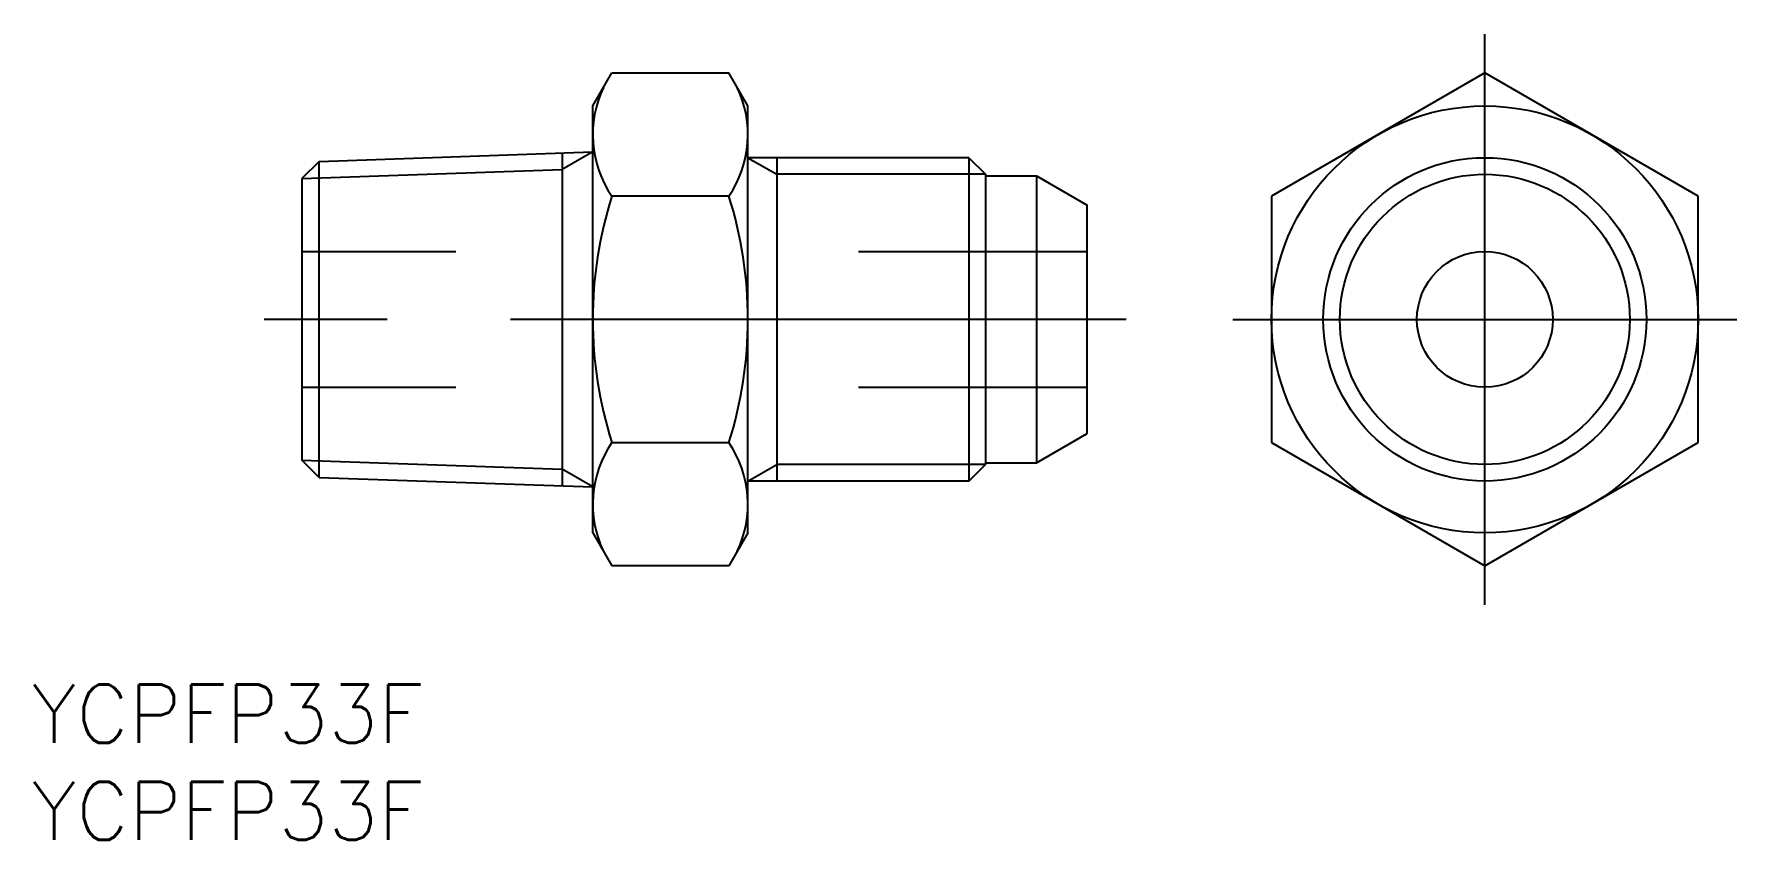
# Model space of a CAD drawing. Extents: x -74.8 to 13, y -26.8 to 14.7.
import ezdxf

# ---------------------------------------------------------------- set-up
doc = ezdxf.new("R2010")
doc.units = 0
doc.linetypes.add('CENTER', pattern=[50.8, 31.75, -6.35, 6.35, -6.35])
doc.linetypes.add('DASHED', pattern=[19.05, 12.7, -6.35])
doc.layers.get('0').update_dxf_attribs({"linetype": 'CONTINUOUS'})
doc.layers.add('CENTER', color=1, linetype='CENTER')
doc.styles.get("Standard").update_dxf_attribs({"font": 'txt.shx', "height": 3, "bigfont": 'bigfont.shx'})

msp = doc.modelspace()

# ---------------------------------------------------------------- linework, layer by layer
at = {"color": 7, "linetype": 'CONTINUOUS'}
for p, q in [((-46, 11), (-45.018, 12.702)), ((-45.018, 12.702), (-38.982, 12.702)), ((-38, 11), (-38.982, 12.702)), ((0, 12.702), (-11, 6.351)), ((11, 6.351), (0, 12.702)), ((-46, -11), (-46, 11)), ((-38, -11), (-38, 11)), ((-60.113, 8.14), (-61, 7.253)), ((-60.113, 8.14), (-46, 8.633)), ((-60.113, -8.14), (-60.113, 8.14)), ((-47.578, 8.578), (-47.578, -8.578)), ((-26.606, 8.331), (-38, 8.331)), ((-36.517, 8.331), (-36.517, -8.331)), ((-26.606, 8.331), (-26.606, -8.331)), ((-26.606, 8.331), (-25.75, 7.475)), ((-61, 7.253), (-61, -7.253)), ((-25.75, 7.475), (-25.75, -7.475)), ((-25.75, 7.4), (-23.125, 7.4)), ((-23.125, 7.4), (-23.125, -7.4)), ((-23.125, 7.4), (-20.5, 5.885)), ((-38.982, 6.351), (-45.018, 6.351)), ((-11, 6.351), (-11, -6.351)), ((11, -6.351), (11, 6.351)), ((-20.5, -5.885), (-20.5, 5.885)), ((-23.125, -7.4), (-20.5, -5.885)), ((-45.018, -6.351), (-38.982, -6.351)), ((-11, -6.351), (0, -12.702)), ((0, -12.702), (11, -6.351)), ((-60.113, -8.14), (-61, -7.253)), ((-26.606, -8.331), (-25.75, -7.475)), ((-25.75, -7.4), (-23.125, -7.4)), ((-60.113, -8.14), (-46, -8.633)), ((-26.606, -8.331), (-38, -8.331)), ((-46, -11), (-45.018, -12.702)), ((-38, -11), (-38.982, -12.702)), ((-38.982, -12.702), (-45.018, -12.702))]:
    msp.add_line(p, q, dxfattribs=at)
at = {"color": 3, "linetype": 'CONTINUOUS'}
for p, q in [((-46, 8.633), (-47.578, 7.722)), ((-38, 8.331), (-36.517, 7.475)), ((-61, 7.253), (-47.578, 7.722)), ((-25.75, 7.475), (-36.517, 7.475)), ((-61, -7.253), (-47.578, -7.722)), ((-46, -8.633), (-47.578, -7.722)), ((-38, -8.331), (-36.517, -7.475)), ((-25.75, -7.475), (-36.517, -7.475))]:
    msp.add_line(p, q, dxfattribs=at)
at = {"color": 3, "linetype": 'DASHED'}
for p, q in [((-61, 3.5), (-53.057, 3.5)), ((-32.303, 3.5), (-20.5, 3.5)), ((-61, -3.5), (-53.057, -3.5)), ((-32.303, -3.5), (-20.5, -3.5))]:
    msp.add_line(p, q, dxfattribs=at)
at = {"color": 7, "linetype": 'CONTINUOUS'}
for radius in [11, 8.331, 3.5]:
    msp.add_circle((0, 0), radius, dxfattribs=at)
at = {"color": 3, "linetype": 'CONTINUOUS'}
msp.add_circle((0, 0), 7.475, dxfattribs=at)
at = {"color": 7, "linetype": 'CONTINUOUS'}
for centre, radius, start, end in [((-40.377, 9.526), 5.623, 154.38425, 214.38425), ((-43.623, 9.526), 5.623, 325.61575, 25.61575), ((-24.982, 0), 21.018, 162.41205, 197.58795), ((-59.018, 0), 21.018, 342.41205, 17.58795), ((-40.377, -9.526), 5.623, 145.61575, 205.61575), ((-43.623, -9.526), 5.623, 334.38425, 34.38425)]:
    msp.add_arc(centre, radius, start, end, dxfattribs=at)
at = {"layer": 'CENTER', "color": 1, "linetype": 'CENTER'}
for p, q in [((0, -14.702), (0, 14.702)), ((-18.5, 0), (-63, 0)), ((-13, 0), (13, 0))]:
    msp.add_line(p, q, dxfattribs=at)

# ---------------------------------------------------------------- texts
at = {"color": 7, "linetype": 'CONTINUOUS'}
for p in [(-74.941, -21.823), (-74.941, -26.823)]:
    msp.add_text('YCPFP33F', height=3, dxfattribs=at).set_placement(p)

doc.saveas('drawing.dxf')
